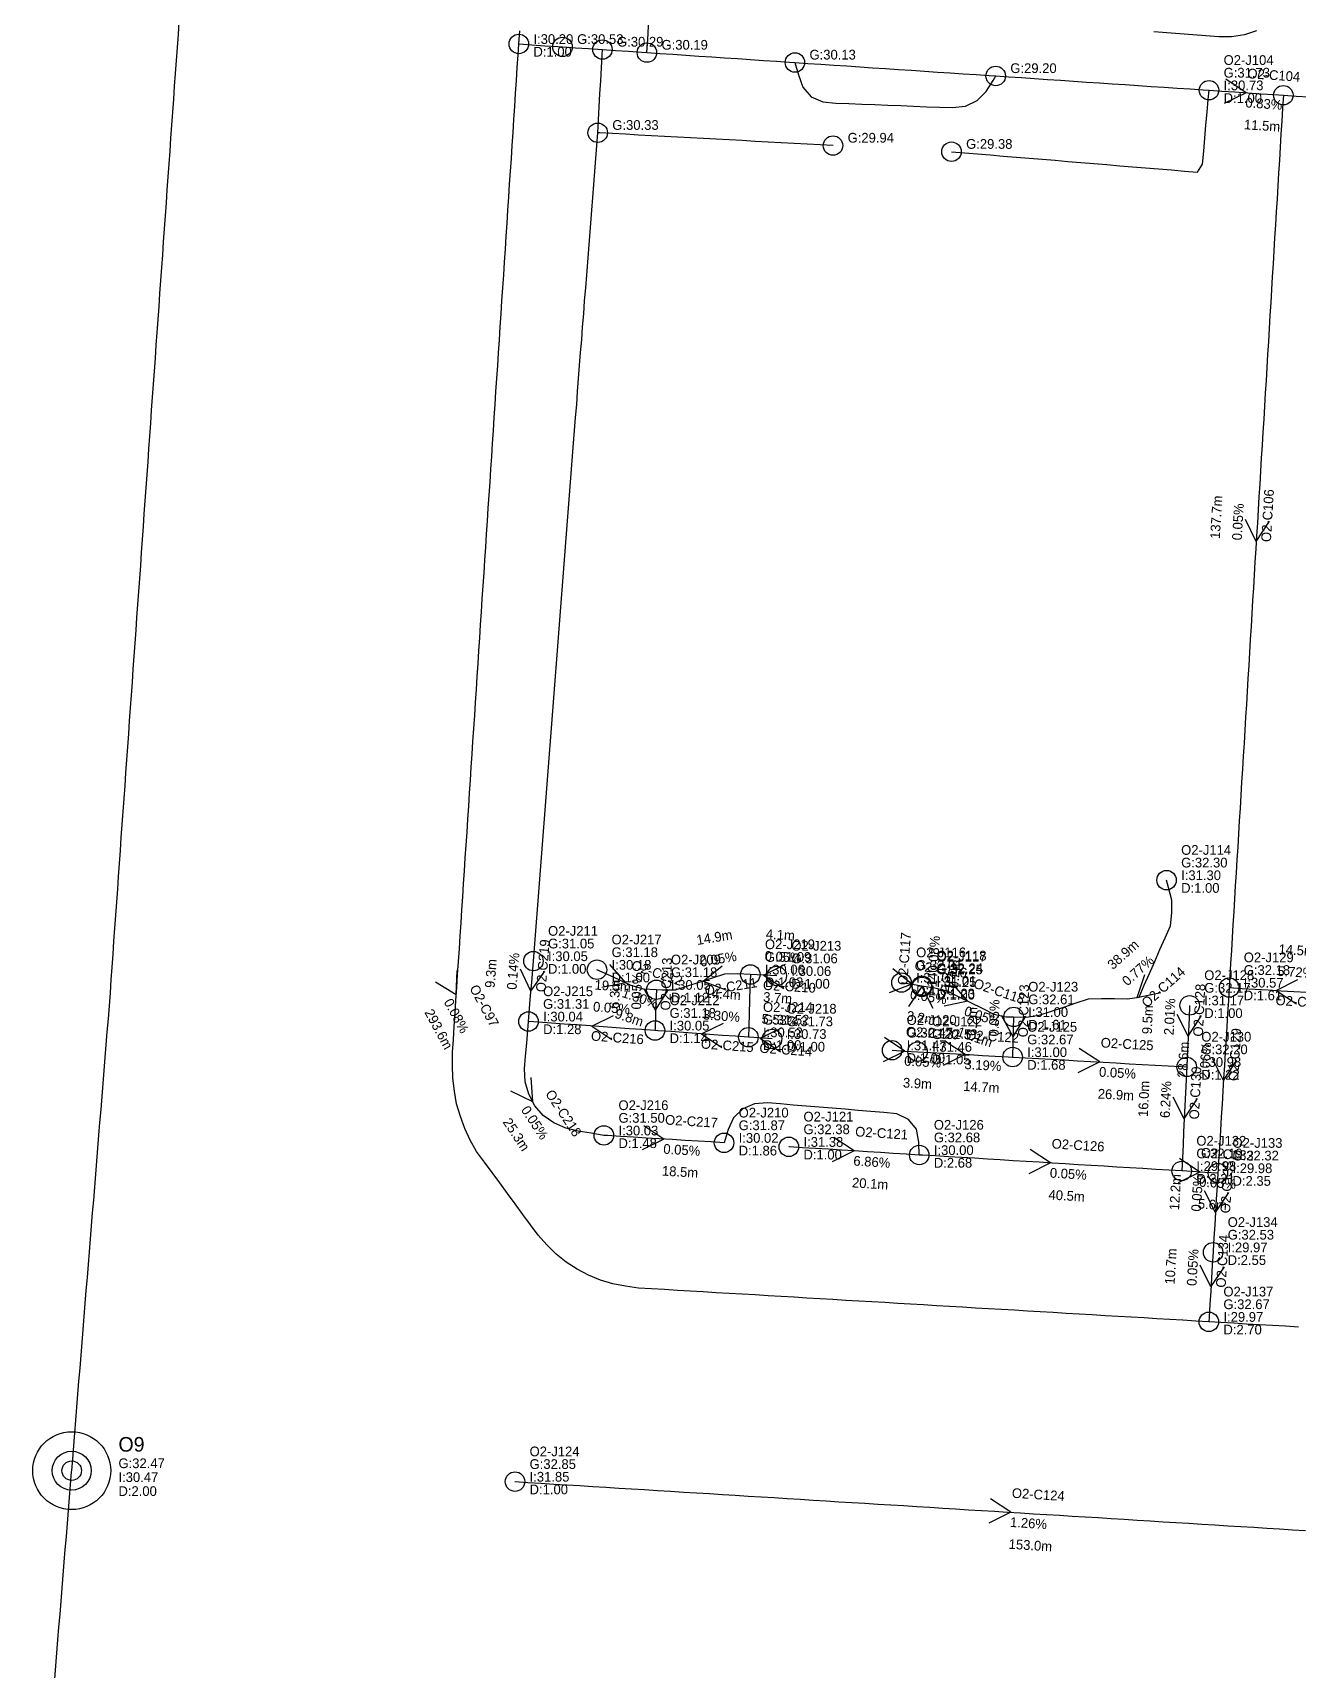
# Model space of a CAD drawing. Header units: metres. Extents: x 607160 to 610559, y 2613470 to 2618337.
# Drawn here: x 607660.5 to 607855.4, y 2616263.7 to 2616515.9 of the extents above; entities that cross this region are included whole.
import ezdxf

# ---------------------------------------------------------------- set-up
doc = ezdxf.new("R2010")
doc.units = ezdxf.units.M
for name, color, linetype in [('SW-DRAIN-LABELS', 3, 'Continuous'), ('SW-DRAIN-ORPHAN', 8, 'Continuous'), ('SW-DRAIN-SUB-01', 1, 'Continuous'), ('SW-DRAIN-SUB-02', 2, 'Continuous'), ('SW-JUNCTIONS', 7, 'Continuous'), ('SW-OUTLETS', 2, 'Continuous')]:
    doc.layers.add(name, color=color, linetype=linetype)

msp = doc.modelspace()

# ---------------------------------------------------------------- linework, layer by layer
at = {"layer": 'SW-DRAIN-ORPHAN'}
for points in [[(607755.06, 2616512.84), (607755.18, 2616514.84), (607755.31, 2616516.84), (607755.43, 2616518.83), (607755.55, 2616520.83), (607755.62, 2616521.83)], [(607735.33, 2616514.17), (607735.47, 2616516.17)], [(607848.96, 2616516.2), (607847.08, 2616515.55), (607845.11, 2616515.27), (607843.12, 2616515.29), (607841.12, 2616515.44), (607839.13, 2616515.59), (607837.13, 2616515.73), (607835.14, 2616515.88), (607833.14, 2616516.03)], [(607735.33, 2616514.17), (607737.33, 2616514.04), (607739.33, 2616513.9), (607741.32, 2616513.77), (607742.06, 2616513.72)], [(607742.06, 2616513.72), (607744.06, 2616513.59), (607746.05, 2616513.46), (607748.21, 2616513.31)], [(607747.48, 2616500.49), (607747.6, 2616502.48), (607747.71, 2616504.48), (607747.82, 2616506.48), (607747.94, 2616508.47), (607748.05, 2616510.47), (607748.16, 2616512.47), (607748.21, 2616513.31)], [(607748.21, 2616513.31), (607750.21, 2616513.18), (607752.2, 2616513.04), (607754.2, 2616512.9), (607755.06, 2616512.84)], [(607755.06, 2616512.84), (607757.06, 2616512.71), (607759.05, 2616512.58), (607761.05, 2616512.44), (607763.04, 2616512.31), (607765.04, 2616512.18), (607767.03, 2616512.04), (607769.03, 2616511.91), (607771.02, 2616511.77), (607773.02, 2616511.64), (607775.02, 2616511.51), (607777.01, 2616511.37), (607777.85, 2616511.32)], [(607777.85, 2616511.32), (607778.39, 2616509.39), (607779.08, 2616507.52), (607780.34, 2616506), (607782.17, 2616505.24), (607784.15, 2616505.05), (607786.15, 2616504.98), (607788.15, 2616504.9), (607790.15, 2616504.82), (607792.15, 2616504.74), (607794.15, 2616504.67), (607796.14, 2616504.59), (607798.14, 2616504.51), (607800.14, 2616504.43), (607802.14, 2616504.37), (607804.11, 2616504.59), (607805.9, 2616505.44), (607807.32, 2616506.83), (607808.37, 2616508.52), (607808.78, 2616509.24)], [(607777.85, 2616511.32), (607779.84, 2616511.18), (607781.84, 2616511.05), (607783.83, 2616510.92), (607785.83, 2616510.78), (607787.83, 2616510.65), (607789.82, 2616510.51), (607791.82, 2616510.38), (607793.81, 2616510.25), (607795.81, 2616510.11), (607797.8, 2616509.98), (607799.8, 2616509.85), (607801.79, 2616509.71), (607803.79, 2616509.58), (607805.79, 2616509.44), (607807.78, 2616509.31), (607808.78, 2616509.24)], [(607808.78, 2616509.24), (607810.77, 2616509.11), (607812.77, 2616508.98), (607814.77, 2616508.84), (607816.76, 2616508.71), (607818.76, 2616508.57), (607820.75, 2616508.44), (607822.75, 2616508.31), (607824.74, 2616508.17), (607826.74, 2616508.04), (607828.73, 2616507.9), (607830.73, 2616507.77), (607832.72, 2616507.64), (607834.72, 2616507.5), (607836.72, 2616507.37), (607838.71, 2616507.24), (607840.71, 2616507.1), (607841.63, 2616507.04)], [(607801.97, 2616497.57), (607803.96, 2616497.4), (607805.96, 2616497.24), (607807.95, 2616497.07), (607809.94, 2616496.91), (607811.94, 2616496.74), (607813.93, 2616496.58), (607815.92, 2616496.41), (607817.92, 2616496.25), (607819.91, 2616496.08), (607821.9, 2616495.92), (607823.9, 2616495.75), (607825.89, 2616495.59), (607827.88, 2616495.42), (607829.87, 2616495.26), (607831.87, 2616495.09), (607833.86, 2616494.93), (607835.85, 2616494.76), (607837.85, 2616494.6), (607839.84, 2616494.43), (607840.65, 2616495.67), (607840.82, 2616497.66), (607840.99, 2616499.66), (607841.16, 2616501.65), (607841.34, 2616503.64), (607841.51, 2616505.63), (607841.63, 2616507.04)], [(607853.08, 2616506.27), (607855.07, 2616506.14), (607857.07, 2616506), (607859.06, 2616505.87), (607861.06, 2616505.74), (607862, 2616505.67)], [(607737.58, 2616372.9), (607737.74, 2616374.89), (607737.89, 2616376.89), (607738.05, 2616378.88), (607738.2, 2616380.87), (607738.36, 2616382.87), (607738.51, 2616384.86), (607738.67, 2616386.86), (607738.82, 2616388.85), (607738.98, 2616390.84), (607739.13, 2616392.84), (607739.29, 2616394.83), (607739.44, 2616396.83), (607739.59, 2616398.82), (607739.75, 2616400.81), (607739.9, 2616402.81), (607740.06, 2616404.8), (607740.21, 2616406.8), (607740.37, 2616408.79), (607740.52, 2616410.78), (607740.68, 2616412.78), (607740.83, 2616414.77), (607740.99, 2616416.77), (607741.14, 2616418.76), (607741.3, 2616420.75), (607741.45, 2616422.75), (607741.61, 2616424.74), (607741.76, 2616426.74), (607741.92, 2616428.73), (607742.07, 2616430.72), (607742.22, 2616432.72), (607742.38, 2616434.71), (607742.53, 2616436.71), (607742.69, 2616438.7), (607742.84, 2616440.69), (607743, 2616442.69), (607743.15, 2616444.68), (607743.31, 2616446.68), (607743.46, 2616448.67), (607743.62, 2616450.66), (607743.77, 2616452.66), (607743.93, 2616454.65), (607744.08, 2616456.65), (607744.24, 2616458.64), (607744.39, 2616460.63), (607744.54, 2616462.63), (607744.7, 2616464.62), (607744.85, 2616466.62), (607745.01, 2616468.61), (607745.16, 2616470.6), (607745.32, 2616472.6), (607745.47, 2616474.59), (607745.63, 2616476.59), (607745.78, 2616478.58), (607745.94, 2616480.57), (607746.09, 2616482.57), (607746.25, 2616484.56), (607746.4, 2616486.56), (607746.56, 2616488.55), (607746.71, 2616490.54), (607746.87, 2616492.54), (607747.02, 2616494.53), (607747.17, 2616496.53), (607747.33, 2616498.52), (607747.48, 2616500.49)], [(607783.72, 2616498.52), (607781.72, 2616498.63), (607779.72, 2616498.73), (607777.72, 2616498.84), (607775.73, 2616498.95), (607773.73, 2616499.06), (607771.73, 2616499.17), (607769.74, 2616499.28), (607767.74, 2616499.38), (607765.74, 2616499.49), (607763.75, 2616499.6), (607761.75, 2616499.71), (607759.75, 2616499.82), (607757.75, 2616499.93), (607755.76, 2616500.04), (607753.76, 2616500.14), (607751.76, 2616500.25), (607749.77, 2616500.36), (607747.77, 2616500.47), (607747.48, 2616500.49)], [(607770.99, 2616370.84), (607770.93, 2616368.84), (607770.87, 2616366.84), (607770.8, 2616364.85), (607770.74, 2616362.85), (607770.69, 2616361.17)], [(607797, 2616343.03), (607796.93, 2616345.03), (607796.57, 2616346.99), (607795.33, 2616348.52), (607793.54, 2616349.35), (607791.56, 2616349.58), (607789.56, 2616349.75), (607787.57, 2616349.91), (607785.58, 2616350.07), (607783.58, 2616350.23), (607781.59, 2616350.4), (607779.6, 2616350.56), (607777.6, 2616350.72), (607775.61, 2616350.89), (607773.62, 2616351.05), (607771.63, 2616350.93), (607769.81, 2616350.14), (607768.38, 2616348.77), (607767.56, 2616346.98), (607766.94, 2616344.91)]]:
    msp.add_lwpolyline(points, dxfattribs=at)
at = {"layer": 'SW-DRAIN-SUB-01'}
for points in [[(607666.47, 2616294.41), (607666.62, 2616296.23), (607666.78, 2616298.23), (607666.94, 2616300.22), (607667.1, 2616302.21), (607667.26, 2616304.21), (607667.42, 2616306.2), (607667.59, 2616308.19), (607667.75, 2616310.19), (607667.91, 2616312.18), (607668.07, 2616314.17), (607668.23, 2616316.17), (607668.4, 2616318.16), (607668.56, 2616320.16), (607668.72, 2616322.15), (607668.88, 2616324.14), (607669.04, 2616326.14), (607669.2, 2616328.13), (607669.37, 2616330.12), (607669.53, 2616332.12), (607669.69, 2616334.11), (607669.85, 2616336.1), (607670.01, 2616338.1), (607670.17, 2616340.09), (607670.34, 2616342.08), (607670.5, 2616344.08), (607670.66, 2616346.07), (607670.82, 2616348.06), (607670.98, 2616350.06), (607671.15, 2616352.05), (607671.31, 2616354.04), (607671.47, 2616356.04), (607671.63, 2616358.03), (607671.79, 2616360.02), (607671.95, 2616362.02), (607672.12, 2616364.01), (607672.27, 2616366), (607672.42, 2616368), (607672.56, 2616369.99), (607672.7, 2616371.99), (607672.84, 2616373.98), (607672.98, 2616375.98), (607673.12, 2616377.97), (607673.27, 2616379.97), (607673.41, 2616381.96), (607673.55, 2616383.96), (607673.69, 2616385.95), (607673.83, 2616387.95), (607673.97, 2616389.94), (607674.11, 2616391.94), (607674.26, 2616393.93), (607674.4, 2616395.93), (607674.54, 2616397.92), (607674.68, 2616399.92), (607674.82, 2616401.91), (607674.96, 2616403.91), (607675.1, 2616405.9), (607675.25, 2616407.9), (607675.39, 2616409.89), (607675.53, 2616411.89), (607675.67, 2616413.88), (607675.81, 2616415.88), (607675.95, 2616417.87), (607676.09, 2616419.87), (607676.24, 2616421.86), (607676.38, 2616423.86), (607676.52, 2616425.85), (607676.66, 2616427.85), (607676.8, 2616429.84), (607676.94, 2616431.84), (607677.09, 2616433.83), (607677.23, 2616435.83), (607677.37, 2616437.82), (607677.51, 2616439.82), (607677.65, 2616441.81), (607677.79, 2616443.81), (607677.93, 2616445.8), (607678.08, 2616447.8), (607678.22, 2616449.79), (607678.36, 2616451.79), (607678.5, 2616453.78), (607678.64, 2616455.78), (607678.78, 2616457.77), (607678.92, 2616459.77), (607679.07, 2616461.76), (607679.21, 2616463.76), (607679.35, 2616465.75), (607679.49, 2616467.75), (607679.63, 2616469.74), (607679.77, 2616471.74), (607679.92, 2616473.73), (607680.06, 2616475.73), (607680.2, 2616477.72), (607680.34, 2616479.72), (607680.48, 2616481.71), (607680.62, 2616483.71), (607680.76, 2616485.7), (607680.91, 2616487.7), (607681.05, 2616489.69), (607681.19, 2616491.69), (607681.33, 2616493.68), (607681.47, 2616495.68), (607681.61, 2616497.67), (607681.76, 2616499.67), (607681.9, 2616501.66), (607682.04, 2616503.66), (607682.18, 2616505.65), (607682.32, 2616507.65), (607682.46, 2616509.64), (607682.6, 2616511.64), (607682.75, 2616513.63), (607682.89, 2616515.63), (607683.03, 2616517.62)], [(607663.87, 2616262.34), (607664.03, 2616264.34), (607664.19, 2616266.33), (607664.35, 2616268.33), (607664.51, 2616270.32), (607664.68, 2616272.31), (607664.84, 2616274.31), (607665, 2616276.3), (607665.16, 2616278.29), (607665.32, 2616280.29), (607665.48, 2616282.28), (607665.65, 2616284.27), (607665.81, 2616286.27), (607665.97, 2616288.26), (607666.13, 2616290.25), (607666.29, 2616292.25), (607666.45, 2616294.24), (607666.47, 2616294.41)]]:
    msp.add_lwpolyline(points, dxfattribs=at)
at = {"layer": 'SW-DRAIN-SUB-02'}
for p, q in [((607847.35, 2616506.66), (607844.24, 2616508.74)), ((607847.35, 2616506.66), (607843.99, 2616505)), ((607848.9, 2616437.55), (607847.23, 2616440.9)), ((607848.9, 2616437.55), (607850.97, 2616440.67)), ((607737.2, 2616368.25), (607735.6, 2616371.64)), ((607751.8, 2616369.54), (607749.33, 2616372.36)), ((607763.73, 2616369.81), (607766.63, 2616372.19)), ((607773.03, 2616370.72), (607776.38, 2616372.41)), ((607795.85, 2616369.34), (607792.93, 2616371.69)), ((607725.7, 2616367.68), (607722.51, 2616369.65)), ((607725.7, 2616367.68), (607725.81, 2616371.43)), ((607737.2, 2616368.25), (607739.34, 2616371.33)), ((607751.8, 2616369.54), (607748.12, 2616368.81)), ((607763.73, 2616369.81), (607767.23, 2616368.49)), ((607773.03, 2616370.72), (607776.16, 2616368.66)), ((607795.85, 2616369.34), (607792.35, 2616367.99)), ((607804.51, 2616366.72), (607802.04, 2616369.54)), ((607830.56, 2616367.3), (607831.73, 2616370.86)), ((607851.97, 2616368.39), (607855.33, 2616370.06)), ((607756.4, 2616365.34), (607754.64, 2616368.65)), ((607756.4, 2616365.34), (607758.38, 2616368.53)), ((607797.42, 2616369), (607795.33, 2616365.89)), ((607797.42, 2616369), (607799.07, 2616365.64)), ((607804.51, 2616366.72), (607800.83, 2616365.98)), ((607830.56, 2616367.3), (607834.23, 2616368.07)), ((607851.97, 2616368.39), (607855.1, 2616366.32)), ((607746.56, 2616362.9), (607749.93, 2616364.54)), ((607811.46, 2616361.21), (607809.67, 2616364.51)), ((607811.46, 2616361.21), (607813.42, 2616364.4)), ((607838.43, 2616361.34), (607836.71, 2616364.68)), ((607838.43, 2616361.34), (607840.45, 2616364.5)), ((607746.56, 2616362.9), (607749.66, 2616360.8)), ((607763.49, 2616361.69), (607766.87, 2616363.33)), ((607763.49, 2616361.69), (607766.6, 2616359.59)), ((607772.51, 2616361.04), (607775.88, 2616362.68)), ((607772.51, 2616361.04), (607775.61, 2616358.94)), ((607794.78, 2616359.05), (607791.43, 2616357.37)), ((607794.78, 2616359.05), (607791.64, 2616361.11)), ((607804.06, 2616358.53), (607800.92, 2616360.58)), ((607824.79, 2616357.36), (607821.65, 2616359.42)), ((607804.06, 2616358.53), (607800.71, 2616356.84)), ((607824.79, 2616357.36), (607821.44, 2616355.67)), ((607843.86, 2616354.53), (607842.19, 2616357.88)), ((607843.86, 2616354.53), (607845.93, 2616357.66)), ((607737.48, 2616351.21), (607737.25, 2616354.96)), ((607737.48, 2616351.21), (607734.12, 2616352.89)), ((607837.82, 2616348.59), (607836.1, 2616351.92)), ((607837.82, 2616348.59), (607839.85, 2616351.74)), ((607757.69, 2616345.48), (607754.56, 2616347.55)), ((607757.69, 2616345.48), (607754.33, 2616343.81)), ((607786.96, 2616343.66), (607783.84, 2616345.73)), ((607817.22, 2616341.8), (607814.09, 2616343.87)), ((607786.96, 2616343.66), (607783.6, 2616341.99)), ((607817.22, 2616341.8), (607813.86, 2616340.13)), ((607840.22, 2616340.41), (607837.09, 2616342.47)), ((607840.22, 2616340.41), (607836.86, 2616338.73)), ((607842.63, 2616334.15), (607840.95, 2616337.5)), ((607842.63, 2616334.15), (607844.7, 2616337.27)), ((607841.93, 2616322.7), (607840.26, 2616326.05)), ((607841.93, 2616322.7), (607844, 2616325.82)), ((607811.09, 2616288), (607807.96, 2616290.07)), ((607811.09, 2616288), (607807.73, 2616286.33))]:
    msp.add_line(p, q, dxfattribs=at)
for points in [[(607841.6, 2616317.34), (607839.61, 2616317.46), (607837.61, 2616317.58), (607835.62, 2616317.69), (607833.62, 2616317.81), (607831.62, 2616317.93), (607829.63, 2616318.05), (607827.63, 2616318.17), (607825.63, 2616318.28), (607823.64, 2616318.4), (607821.64, 2616318.52), (607819.64, 2616318.64), (607817.65, 2616318.75), (607815.65, 2616318.87), (607813.65, 2616318.99), (607811.66, 2616319.11), (607809.66, 2616319.23), (607807.66, 2616319.34), (607805.67, 2616319.46), (607803.67, 2616319.58), (607801.67, 2616319.7), (607799.68, 2616319.82), (607797.68, 2616319.93), (607795.68, 2616320.05), (607793.69, 2616320.17), (607791.69, 2616320.29), (607789.7, 2616320.4), (607787.7, 2616320.52), (607785.7, 2616320.64), (607783.71, 2616320.76), (607781.71, 2616320.88), (607779.71, 2616320.99), (607777.72, 2616321.11), (607775.72, 2616321.23), (607773.72, 2616321.35), (607771.73, 2616321.47), (607769.73, 2616321.58), (607767.73, 2616321.7), (607765.74, 2616321.82), (607763.74, 2616321.94), (607761.74, 2616322.05), (607759.75, 2616322.17), (607757.75, 2616322.29), (607755.75, 2616322.41), (607753.76, 2616322.53), (607751.78, 2616322.81), (607749.81, 2616323.17), (607747.91, 2616323.76), (607746.06, 2616324.51), (607744.3, 2616325.44), (607742.63, 2616326.54), (607741.07, 2616327.78), (607739.66, 2616329.19), (607738.32, 2616330.67), (607737.13, 2616332.28), (607735.95, 2616333.89), (607734.76, 2616335.5), (607733.58, 2616337.11), (607732.39, 2616338.72), (607731.2, 2616340.33), (607730.02, 2616341.94), (607728.83, 2616343.55), (607727.86, 2616345.3), (607726.99, 2616347.1), (607726.34, 2616348.98), (607725.75, 2616350.89), (607725.43, 2616352.87), (607725.15, 2616354.85), (607725.12, 2616356.85), (607725.12, 2616358.85), (607725.25, 2616360.84), (607725.38, 2616362.84), (607725.52, 2616364.83), (607725.65, 2616366.83), (607725.78, 2616368.82), (607725.91, 2616370.82), (607726.04, 2616372.82), (607726.17, 2616374.81), (607726.3, 2616376.81), (607726.43, 2616378.8), (607726.56, 2616380.8), (607726.7, 2616382.79), (607726.83, 2616384.79), (607726.96, 2616386.79), (607727.09, 2616388.78), (607727.22, 2616390.78), (607727.35, 2616392.77), (607727.48, 2616394.77), (607727.61, 2616396.76), (607727.75, 2616398.76), (607727.88, 2616400.76), (607728.01, 2616402.75), (607728.14, 2616404.75), (607728.27, 2616406.74), (607728.4, 2616408.74), (607728.53, 2616410.73), (607728.66, 2616412.73), (607728.8, 2616414.73), (607728.93, 2616416.72), (607729.06, 2616418.72), (607729.19, 2616420.71), (607729.32, 2616422.71), (607729.45, 2616424.7), (607729.58, 2616426.7), (607729.71, 2616428.7), (607729.85, 2616430.69), (607729.98, 2616432.69), (607730.11, 2616434.68), (607730.24, 2616436.68), (607730.37, 2616438.67), (607730.5, 2616440.67), (607730.63, 2616442.67), (607730.76, 2616444.66), (607730.9, 2616446.66), (607731.03, 2616448.65), (607731.16, 2616450.65), (607731.29, 2616452.64), (607731.42, 2616454.64), (607731.55, 2616456.63), (607731.68, 2616458.63), (607731.81, 2616460.63), (607731.95, 2616462.62), (607732.08, 2616464.62), (607732.21, 2616466.61), (607732.34, 2616468.61), (607732.47, 2616470.6), (607732.6, 2616472.6), (607732.73, 2616474.6), (607732.86, 2616476.59), (607733, 2616478.59), (607733.13, 2616480.58), (607733.26, 2616482.58), (607733.39, 2616484.57), (607733.52, 2616486.57), (607733.65, 2616488.57), (607733.78, 2616490.56), (607733.91, 2616492.56), (607734.04, 2616494.55), (607734.18, 2616496.55), (607734.31, 2616498.54), (607734.44, 2616500.54), (607734.57, 2616502.54), (607734.7, 2616504.53), (607734.83, 2616506.53), (607734.96, 2616508.52), (607735.09, 2616510.52), (607735.23, 2616512.51), (607735.33, 2616514.17)], [(607841.63, 2616507.04), (607843.62, 2616506.91), (607845.62, 2616506.77), (607847.61, 2616506.64), (607849.61, 2616506.5), (607851.61, 2616506.37), (607853.08, 2616506.27)], [(607853.08, 2616506.27), (607852.96, 2616504.28), (607852.84, 2616502.28), (607852.71, 2616500.28), (607852.59, 2616498.29), (607852.47, 2616496.29), (607852.35, 2616494.29), (607852.23, 2616492.3), (607852.11, 2616490.3), (607851.99, 2616488.31), (607851.87, 2616486.31), (607851.74, 2616484.31), (607851.62, 2616482.32), (607851.5, 2616480.32), (607851.38, 2616478.32), (607851.26, 2616476.33), (607851.14, 2616474.33), (607851.02, 2616472.33), (607850.9, 2616470.34), (607850.77, 2616468.34), (607850.65, 2616466.35), (607850.53, 2616464.35), (607850.41, 2616462.35), (607850.29, 2616460.36), (607850.17, 2616458.36), (607850.05, 2616456.36), (607849.93, 2616454.37), (607849.81, 2616452.37), (607849.68, 2616450.37), (607849.56, 2616448.38), (607849.44, 2616446.38), (607849.32, 2616444.39), (607849.2, 2616442.39), (607849.08, 2616440.39), (607848.96, 2616438.4), (607848.84, 2616436.4), (607848.71, 2616434.4), (607848.59, 2616432.41), (607848.47, 2616430.41), (607848.35, 2616428.42), (607848.23, 2616426.42), (607848.11, 2616424.42), (607847.99, 2616422.43), (607847.87, 2616420.43), (607847.74, 2616418.43), (607847.62, 2616416.44), (607847.5, 2616414.44), (607847.38, 2616412.44), (607847.26, 2616410.45), (607847.14, 2616408.45), (607847.02, 2616406.46), (607846.9, 2616404.46), (607846.77, 2616402.46), (607846.65, 2616400.47), (607846.53, 2616398.47), (607846.41, 2616396.47), (607846.29, 2616394.48), (607846.17, 2616392.48), (607846.05, 2616390.49), (607845.93, 2616388.49), (607845.81, 2616386.49), (607845.68, 2616384.5), (607845.56, 2616382.5), (607845.44, 2616380.5), (607845.32, 2616378.51), (607845.2, 2616376.51), (607845.08, 2616374.51), (607844.96, 2616372.52), (607844.84, 2616370.52), (607844.73, 2616368.82)], [(607811.54, 2616364.3), (607813.54, 2616364.26), (607815.49, 2616364.56), (607817.39, 2616365.19), (607819.29, 2616365.82), (607821.19, 2616366.45), (607823.09, 2616367.08), (607825.07, 2616367.16), (607827.07, 2616367.12), (607829.07, 2616367.07), (607830.86, 2616367.35), (607831.66, 2616369.18), (607832.47, 2616371.01), (607833.27, 2616372.84), (607834.08, 2616374.67), (607834.88, 2616376.5), (607835.68, 2616378.34), (607835.91, 2616380.32), (607835.93, 2616382.29), (607835.41, 2616384.22), (607835.09, 2616385.37)], [(607736.82, 2616363.6), (607736.98, 2616365.6), (607737.15, 2616367.59), (607737.31, 2616369.58), (607737.47, 2616371.58), (607737.58, 2616372.9)], [(607756.51, 2616368.48), (607754.51, 2616368.59), (607752.63, 2616369.16), (607750.81, 2616369.99), (607748.99, 2616370.83), (607747.37, 2616371.57)], [(607770.99, 2616370.84), (607769, 2616370.96), (607767.03, 2616370.88), (607765.12, 2616370.26), (607763.22, 2616369.65), (607761.31, 2616369.04), (607759.41, 2616368.43), (607757.43, 2616368.42), (607756.51, 2616368.48)], [(607775.06, 2616370.61), (607773.07, 2616370.72), (607770.99, 2616370.84)], [(607794.27, 2616369.59), (607796.24, 2616369.27), (607797.42, 2616369.09)], [(607797.42, 2616369.09), (607797.41, 2616368.92)], [(607797.42, 2616369.09), (607799.4, 2616368.77), (607801.32, 2616368.3), (607803.11, 2616367.41), (607804.91, 2616366.52), (607806.7, 2616365.63), (607808.49, 2616364.75), (607810.4, 2616364.32), (607811.54, 2616364.3)], [(607756.51, 2616368.48), (607756.44, 2616366.48), (607756.37, 2616364.48), (607756.31, 2616362.48), (607756.3, 2616362.21)], [(607844.73, 2616368.82), (607844.61, 2616366.82), (607844.49, 2616364.83), (607844.37, 2616362.83), (607844.25, 2616360.83), (607844.13, 2616358.84), (607844, 2616356.84), (607843.88, 2616354.84), (607843.76, 2616352.85), (607843.64, 2616350.85), (607843.52, 2616348.86), (607843.4, 2616346.86), (607843.28, 2616344.86), (607843.16, 2616342.87), (607843.03, 2616340.87), (607843, 2616340.24)], [(607844.73, 2616368.82), (607846.73, 2616368.7), (607848.73, 2616368.58), (607850.72, 2616368.46), (607852.72, 2616368.34), (607854.71, 2616368.22), (607856.71, 2616368.1), (607858.71, 2616367.98), (607859.21, 2616367.95)], [(607811.54, 2616364.3), (607811.49, 2616362.3), (607811.44, 2616360.3), (607811.38, 2616358.12)], [(607838.65, 2616366.08), (607838.56, 2616364.09), (607838.46, 2616362.09), (607838.37, 2616360.09), (607838.27, 2616358.09), (607838.2, 2616356.6)], [(607748.43, 2616346.05), (607746.46, 2616346.38), (607744.49, 2616346.71), (607742.55, 2616347.19), (607740.72, 2616347.97), (607739.08, 2616349.11), (607737.78, 2616350.63), (607736.86, 2616352.39), (607736.33, 2616354.31), (607736.22, 2616356.29), (607736.38, 2616358.28), (607736.54, 2616360.27), (607736.71, 2616362.27), (607736.82, 2616363.6)], [(607756.3, 2616362.21), (607754.3, 2616362.35), (607752.31, 2616362.49), (607750.31, 2616362.64), (607748.32, 2616362.78), (607746.32, 2616362.92), (607744.33, 2616363.06), (607742.33, 2616363.21), (607740.34, 2616363.35), (607738.34, 2616363.49), (607736.82, 2616363.6)], [(607770.69, 2616361.17), (607768.69, 2616361.32), (607766.7, 2616361.46), (607764.7, 2616361.6), (607762.71, 2616361.75), (607760.71, 2616361.89), (607758.72, 2616362.03), (607756.72, 2616362.18), (607756.3, 2616362.21)], [(607774.33, 2616360.91), (607772.34, 2616361.06), (607770.69, 2616361.17)], [(607792.82, 2616359.17), (607794.81, 2616359.05), (607796.74, 2616358.94)], [(607796.74, 2616358.94), (607798.74, 2616358.83), (607800.74, 2616358.72), (607802.73, 2616358.6), (607804.73, 2616358.49), (607806.73, 2616358.38), (607808.72, 2616358.27), (607810.72, 2616358.16), (607811.38, 2616358.12)], [(607811.38, 2616358.12), (607813.37, 2616358.01), (607815.37, 2616357.89), (607817.37, 2616357.78), (607819.36, 2616357.67), (607821.36, 2616357.55), (607823.36, 2616357.44), (607825.35, 2616357.33), (607827.35, 2616357.22), (607829.35, 2616357.1), (607831.34, 2616356.99), (607833.34, 2616356.88), (607835.34, 2616356.76), (607837.33, 2616356.65), (607838.2, 2616356.6)], [(607838.2, 2616356.6), (607838.11, 2616354.6), (607838.01, 2616352.61), (607837.92, 2616350.61), (607837.82, 2616348.61), (607837.72, 2616346.61), (607837.63, 2616344.62), (607837.53, 2616342.62), (607837.43, 2616340.57)], [(607766.94, 2616344.91), (607764.95, 2616345.04), (607762.95, 2616345.16), (607760.95, 2616345.28), (607758.96, 2616345.4), (607756.96, 2616345.53), (607754.96, 2616345.65), (607752.97, 2616345.77), (607750.97, 2616345.89), (607748.98, 2616346.02), (607748.43, 2616346.05)], [(607797, 2616343.03), (607795.01, 2616343.16), (607793.01, 2616343.28), (607791.02, 2616343.41), (607789.02, 2616343.53), (607787.02, 2616343.66), (607785.03, 2616343.78), (607783.03, 2616343.91), (607781.04, 2616344.03), (607779.04, 2616344.16), (607777.04, 2616344.28), (607776.92, 2616344.29)], [(607837.43, 2616340.57), (607835.44, 2616340.7), (607833.44, 2616340.82), (607831.45, 2616340.94), (607829.45, 2616341.06), (607827.45, 2616341.18), (607825.46, 2616341.3), (607823.46, 2616341.42), (607821.46, 2616341.54), (607819.47, 2616341.67), (607817.47, 2616341.79), (607815.47, 2616341.91), (607813.48, 2616342.03), (607811.48, 2616342.15), (607809.49, 2616342.27), (607807.49, 2616342.39), (607805.49, 2616342.52), (607803.5, 2616342.64), (607801.5, 2616342.76), (607799.5, 2616342.88), (607797.51, 2616343), (607797, 2616343.03)], [(607843, 2616340.24), (607841, 2616340.36), (607839, 2616340.48), (607837.43, 2616340.57)], [(607843, 2616340.24), (607842.88, 2616338.24), (607842.75, 2616336.25), (607842.63, 2616334.25), (607842.51, 2616332.25), (607842.39, 2616330.26), (607842.27, 2616328.26), (607842.26, 2616328.05)], [(607842.26, 2616328.05), (607842.14, 2616326.06), (607842.02, 2616324.06), (607841.89, 2616322.06), (607841.77, 2616320.07), (607841.65, 2616318.07), (607841.6, 2616317.34)], [(607855.41, 2616316.53), (607853.41, 2616316.65), (607851.42, 2616316.76), (607849.42, 2616316.88), (607847.42, 2616317), (607845.43, 2616317.12), (607843.43, 2616317.23), (607841.6, 2616317.34)], [(607734.74, 2616292.72), (607736.74, 2616292.6), (607738.73, 2616292.47), (607740.73, 2616292.35), (607742.72, 2616292.23), (607744.72, 2616292.1), (607746.72, 2616291.98), (607748.71, 2616291.86), (607750.71, 2616291.73), (607752.71, 2616291.61), (607754.7, 2616291.49), (607756.7, 2616291.36), (607758.69, 2616291.24), (607760.69, 2616291.12), (607762.69, 2616290.99), (607764.68, 2616290.87), (607766.68, 2616290.75), (607768.67, 2616290.62), (607770.67, 2616290.5), (607772.67, 2616290.38), (607774.66, 2616290.25), (607776.66, 2616290.13), (607778.66, 2616290), (607780.65, 2616289.88), (607782.65, 2616289.76), (607784.64, 2616289.63), (607786.64, 2616289.51), (607788.64, 2616289.39), (607790.63, 2616289.26), (607792.63, 2616289.14), (607794.62, 2616289.02), (607796.62, 2616288.89), (607798.62, 2616288.77), (607800.61, 2616288.65), (607802.61, 2616288.52), (607804.61, 2616288.4), (607806.6, 2616288.28), (607808.6, 2616288.15), (607810.59, 2616288.03), (607812.59, 2616287.91), (607814.59, 2616287.78), (607816.58, 2616287.66), (607818.58, 2616287.54), (607820.58, 2616287.41), (607822.57, 2616287.29), (607824.57, 2616287.17), (607826.56, 2616287.04), (607828.56, 2616286.92), (607830.56, 2616286.8), (607832.55, 2616286.67), (607834.55, 2616286.55), (607836.54, 2616286.42), (607838.54, 2616286.3), (607840.54, 2616286.18), (607842.53, 2616286.05), (607844.53, 2616285.93), (607846.53, 2616285.81), (607848.52, 2616285.68), (607850.52, 2616285.56), (607852.51, 2616285.44), (607854.51, 2616285.31), (607856.51, 2616285.19)]]:
    msp.add_lwpolyline(points, dxfattribs=at)
at = {"layer": 'SW-JUNCTIONS'}
for centre in [(607735.33, 2616514.17), (607742.06, 2616513.72), (607748.21, 2616513.31), (607755.06, 2616512.84), (607777.85, 2616511.32), (607808.78, 2616509.24), (607841.63, 2616507.04), (607853.08, 2616506.27), (607747.48, 2616500.49), (607783.72, 2616498.52), (607801.97, 2616497.57), (607835.09, 2616385.37), (607737.58, 2616372.9), (607747.37, 2616371.57), (607770.99, 2616370.84), (607775.06, 2616370.61), (607756.51, 2616368.48), (607794.27, 2616369.59), (607797.41, 2616368.92), (607797.42, 2616369.09), (607844.73, 2616368.82), (607838.65, 2616366.08), (607736.82, 2616363.6), (607811.54, 2616364.3), (607756.3, 2616362.21), (607770.69, 2616361.17), (607774.33, 2616360.91), (607792.82, 2616359.17), (607796.74, 2616358.94), (607811.38, 2616358.12), (607838.2, 2616356.6), (607748.43, 2616346.05), (607766.94, 2616344.91), (607776.92, 2616344.29), (607797, 2616343.03), (607837.43, 2616340.57), (607843, 2616340.24), (607842.26, 2616328.05), (607841.6, 2616317.34), (607666.47, 2616294.41), (607734.74, 2616292.72)]:
    msp.add_circle(centre, 1.5, dxfattribs=at)
at = {"layer": 'SW-OUTLETS'}
for radius in [6, 3]:
    msp.add_circle((607666.47, 2616294.41), radius, dxfattribs=at)

# ---------------------------------------------------------------- texts
at = {"layer": 'SW-DRAIN-LABELS', "color": 4}
for s, p in [('I:30.20', (607737.58, 2616514.17)), ('I:30.73', (607843.88, 2616507.04)), ('I:31.30', (607837.34, 2616385.37)), ('I:30.05', (607739.83, 2616372.9)), ('I:30.18', (607749.62, 2616371.57)), ('I:30.06', (607773.24, 2616370.84)), ('I:30.06', (607777.31, 2616370.61)), ('I:30.05', (607758.76, 2616368.48)), ('I:31.01', (607796.52, 2616369.59)), ('I:31.25', (607799.66, 2616368.92)), ('I:31.01', (607799.67, 2616369.09)), ('I:30.57', (607846.98, 2616368.82)), ('I:31.17', (607840.9, 2616366.08)), ('I:30.04', (607739.07, 2616363.6)), ('I:31.00', (607813.79, 2616364.3)), ('I:30.05', (607758.55, 2616362.21)), ('I:30.52', (607772.94, 2616361.17)), ('I:30.73', (607776.58, 2616360.91)), ('I:31.47', (607795.07, 2616359.17)), ('I:31.46', (607798.99, 2616358.94)), ('I:31.00', (607813.63, 2616358.12)), ('I:30.98', (607840.45, 2616356.6)), ('I:30.03', (607750.68, 2616346.05)), ('I:30.02', (607769.19, 2616344.91)), ('I:31.38', (607779.17, 2616344.29)), ('I:30.00', (607799.25, 2616343.03)), ('I:29.98', (607839.68, 2616340.57)), ('I:29.98', (607845.25, 2616340.24)), ('I:29.97', (607844.51, 2616328.05)), ('I:29.97', (607843.85, 2616317.34)), ('I:30.47', (607673.67, 2616292.66)), ('I:31.85', (607736.99, 2616292.72))]:
    msp.add_text(s, height=1.5, dxfattribs=at).set_placement(p)
at = {"layer": 'SW-DRAIN-LABELS', "color": 7}
for s, p in [('G:30.53', (607744.31, 2616514.17)), ('G:30.29', (607750.46, 2616513.76)), ('G:30.19', (607757.31, 2616513.29)), ('G:30.13', (607780.1, 2616511.77)), ('G:29.20', (607811.03, 2616509.69)), ('O2-J104', (607843.88, 2616510.94)), ('G:31.73', (607843.88, 2616508.99)), ('G:30.33', (607749.73, 2616500.94)), ('G:29.94', (607785.97, 2616498.97)), ('G:29.38', (607804.22, 2616498.02)), ('O2-J114', (607837.34, 2616389.27)), ('G:32.30', (607837.34, 2616387.32)), ('O2-J211', (607739.83, 2616376.8)), ('O2-J217', (607749.62, 2616375.47)), ('G:31.05', (607739.83, 2616374.85)), ('G:31.18', (607749.62, 2616373.52)), ('O2-J219', (607773.24, 2616374.74)), ('G:31.09', (607773.24, 2616372.79)), ('O2-J213', (607777.31, 2616374.51)), ('O2-J116', (607796.52, 2616373.49)), ('O2-J117', (607799.66, 2616372.82)), ('O2-J118', (607799.67, 2616372.99)), ('O2-J129', (607846.98, 2616372.72)), ('O2-J209', (607758.76, 2616372.38)), ('G:31.18', (607758.76, 2616370.43)), ('G:31.06', (607777.31, 2616372.56)), ('G:32.01', (607796.52, 2616371.54)), ('G:32.25', (607799.66, 2616370.87)), ('G:32.24', (607799.67, 2616371.04)), ('G:32.18', (607846.98, 2616370.77)), ('O2-J123', (607813.79, 2616368.2)), ('O2-J128', (607840.9, 2616369.98)), ('G:32.17', (607840.9, 2616368.03)), ('O2-J215', (607739.07, 2616367.5)), ('G:31.31', (607739.07, 2616365.55)), ('O2-J212', (607758.55, 2616366.11)), ('O2-J214', (607772.94, 2616365.07)), ('G:32.61', (607813.79, 2616366.25)), ('G:31.18', (607758.55, 2616364.16)), ('G:31.52', (607772.94, 2616363.12)), ('O2-J218', (607776.58, 2616364.81)), ('G:31.73', (607776.58, 2616362.86)), ('O2-J120', (607795.07, 2616363.07)), ('O2-J122', (607798.99, 2616362.84)), ('G:32.47', (607795.07, 2616361.12)), ('G:32.51', (607798.99, 2616360.89)), ('O2-J125', (607813.63, 2616362.02)), ('G:32.67', (607813.63, 2616360.07)), ('O2-J130', (607840.45, 2616360.5)), ('G:32.20', (607840.45, 2616358.55)), ('O2-J216', (607750.68, 2616349.95)), ('G:31.50', (607750.68, 2616348)), ('O2-J210', (607769.19, 2616348.81)), ('O2-J121', (607779.17, 2616348.19)), ('G:31.87', (607769.19, 2616346.86)), ('G:32.38', (607779.17, 2616346.24)), ('O2-J126', (607799.25, 2616346.93)), ('G:32.68', (607799.25, 2616344.98)), ('O2-J132', (607839.68, 2616344.47)), ('G:32.19', (607839.68, 2616342.52)), ('O2-J133', (607845.25, 2616344.14)), ('G:32.32', (607845.25, 2616342.19)), ('O2-J134', (607844.51, 2616331.95)), ('G:32.53', (607844.51, 2616330)), ('O2-J137', (607843.85, 2616321.24)), ('G:32.67', (607843.85, 2616319.29)), ('G:32.47', (607673.67, 2616294.8)), ('O2-J124', (607736.99, 2616296.62)), ('G:32.85', (607736.99, 2616294.67))]:
    msp.add_text(s, height=1.5, dxfattribs=at).set_placement(p)
at = {"layer": 'SW-DRAIN-LABELS', "color": 6}
for s, p in [('D:1.00', (607737.58, 2616512.22)), ('D:1.00', (607843.88, 2616505.09)), ('D:1.00', (607837.34, 2616383.42)), ('D:1.00', (607739.83, 2616370.95)), ('D:1.00', (607749.62, 2616369.62)), ('D:1.03', (607773.24, 2616368.89)), ('D:1.00', (607777.31, 2616368.66)), ('D:1.00', (607796.52, 2616367.64)), ('D:1.12', (607758.76, 2616366.53)), ('D:1.00', (607799.66, 2616366.97)), ('D:1.23', (607799.67, 2616367.14)), ('D:1.61', (607846.98, 2616366.87)), ('D:1.00', (607840.9, 2616364.13)), ('D:1.28', (607739.07, 2616361.65)), ('D:1.14', (607758.55, 2616360.26)), ('D:1.61', (607813.79, 2616362.35)), ('D:1.00', (607772.94, 2616359.22)), ('D:1.00', (607776.58, 2616358.96)), ('D:1.00', (607795.07, 2616357.22)), ('D:1.05', (607798.99, 2616356.99)), ('D:1.68', (607813.63, 2616356.17)), ('D:1.22', (607840.45, 2616354.65)), ('D:1.48', (607750.68, 2616344.1)), ('D:1.86', (607769.19, 2616342.96)), ('D:1.00', (607779.17, 2616342.34)), ('D:2.68', (607799.25, 2616341.08)), ('D:2.21', (607839.68, 2616338.62)), ('D:2.35', (607845.25, 2616338.29)), ('D:2.55', (607844.51, 2616326.1)), ('D:2.70', (607843.85, 2616315.39)), ('D:2.00', (607673.67, 2616290.51)), ('D:1.00', (607736.99, 2616290.77))]:
    msp.add_text(s, height=1.5, dxfattribs=at).set_placement(p)
at = {"layer": 'SW-DRAIN-LABELS', "color": 3}
for s, rotation, p in [('O2-C104', -3.8364, (607847.5, 2616508.9)), ('O2-C106', 86.5256, (607851.15, 2616437.41)), ('O2-C117', 86.1682, (607795.17, 2616369.15)), ('O2-C219', 85.2794, (607739.44, 2616368.06)), ('O2-C212', -18.7372, (607752.52, 2616371.67)), ('O2-C213', 88.094, (607758.65, 2616365.27)), ('O2-C116', -8.952, (607796.2, 2616371.56)), ('O2-C114', 41.819, (607832.06, 2616365.62)), ('O2-C97', -61.635, (607727.68, 2616368.75)), ('O2-C211', 9.276, (607764.09, 2616367.59)), ('O2-C210', -3.312, (607772.9, 2616368.48)), ('O2-C118', -18.7356, (607805.23, 2616368.85)), ('O2-C123', 88.4387, (607813.71, 2616361.15)), ('O2-C128', 87.2829, (607840.68, 2616361.24)), ('O2-C127', -3.4272, (607851.84, 2616366.14)), ('O2-C216', -4.0956, (607746.4, 2616360.66)), ('O2-C120', -3.2865, (607794.91, 2616361.3)), ('O2-C122', -3.2144, (607804.19, 2616360.78)), ('O2-C129', 86.5231, (607846.11, 2616354.39)), ('O2-C215', -4.1102, (607763.33, 2616359.45)), ('O2-C214', -4.0965, (607772.35, 2616358.8)), ('O2-C125', -3.2379, (607824.92, 2616359.61)), ('O2-C130', 87.2542, (607840.07, 2616348.48)), ('O2-C218', -56.5073, (607739.35, 2616352.46)), ('O2-C217', -3.513, (607757.82, 2616347.73)), ('O2-C121', -3.5809, (607787.1, 2616345.91)), ('O2-C126', -3.4788, (607817.36, 2616344.05)), ('O2-C132', -3.4501, (607840.35, 2616342.65)), ('O2-C133', 86.5438, (607844.87, 2616334.01)), ('O2-C134', 86.5007, (607844.18, 2616322.56)), ('O2-C124', -3.539, (607811.23, 2616290.24))]:
    msp.add_text(s, height=1.5, rotation=rotation, dxfattribs=at).set_placement(p)
at = {"layer": 'SW-DRAIN-LABELS', "color": 2}
for s, rotation, p in [('0.83%', -3.8364, (607847.2, 2616504.41)), ('11.5m', -3.8364, (607846.98, 2616501.04)), ('137.7m', 86.5256, (607843.29, 2616437.89)), ('0.05%', 86.5256, (607846.66, 2616437.68)), ('14.9m', 9.276, (607762.82, 2616375.37)), ('4.1m', -3.312, (607773.35, 2616376.34)), ('140.08%', 86.1682, (607799.66, 2616368.85)), ('0.05%', 9.276, (607763.36, 2616372.03)), ('0.05%', -3.312, (607773.16, 2616372.97)), ('38.9m', 41.819, (607826.81, 2616371.49)), ('14.5m', -3.4272, (607852.31, 2616374)), ('9.3m', 85.2794, (607731.59, 2616368.71)), ('0.14%', 85.2794, (607734.96, 2616368.44)), ('0.2m', 86.1682, (607803.03, 2616368.63)), ('0.77%', 41.819, (607829.06, 2616368.98)), ('5.72%', -3.4272, (607852.11, 2616370.63)), ('19.5m', -4.0956, (607746.96, 2616368.52)), ('6.3m', 88.094, (607750.78, 2616365.53)), ('0.05%', 88.094, (607754.15, 2616365.42)), ('0.08%', -61.635, (607723.72, 2616366.61)), ('0.05%', -4.0956, (607746.72, 2616365.15)), ('1.30%', -18.7372, (607751.08, 2616367.41)), ('14.4m', -4.1102, (607763.9, 2616367.3)), ('3.7m', -4.0965, (607772.91, 2616366.65)), ('0.05%', -8.952, (607795.5, 2616367.11)), ('0.05%', 88.4387, (607809.21, 2616361.27)), ('2.01%', 87.2829, (607836.18, 2616361.45)), ('293.6m', -61.635, (607720.75, 2616365.01)), ('9.8m', -18.7372, (607749.99, 2616364.21)), ('3.30%', -4.1102, (607763.65, 2616363.93)), ('5.53%', -4.0965, (607772.67, 2616363.29)), ('3.2m', -8.952, (607794.97, 2616363.78)), ('0.05%', -18.7356, (607803.79, 2616364.59)), ('6.2m', 88.4387, (607805.84, 2616361.36)), ('9.5m', 87.2829, (607832.81, 2616361.61)), ('15.1m', -18.7356, (607802.7, 2616361.39)), ('28.6m', 86.5231, (607838.25, 2616354.87)), ('2.06%', 86.5231, (607841.62, 2616354.67)), ('0.05%', -3.2865, (607794.65, 2616356.81)), ('3.19%', -3.2144, (607803.93, 2616356.28)), ('0.05%', -3.2379, (607824.66, 2616355.11)), ('3.9m', -3.2865, (607794.46, 2616353.44)), ('14.7m', -3.2144, (607803.74, 2616352.91)), ('16.0m', 87.2542, (607832.2, 2616348.86)), ('6.24%', 87.2542, (607835.57, 2616348.7)), ('26.9m', -3.2379, (607824.47, 2616351.74)), ('0.05%', -56.5073, (607735.6, 2616349.97)), ('25.3m', -56.5073, (607732.79, 2616348.11)), ('0.05%', -3.513, (607757.55, 2616343.24)), ('6.86%', -3.5809, (607786.82, 2616341.41)), ('18.5m', -3.513, (607757.34, 2616339.87)), ('20.1m', -3.5809, (607786.61, 2616338.05)), ('0.05%', -3.4788, (607817.08, 2616339.56)), ('12.2m', 86.5438, (607837.01, 2616334.48)), ('0.05%', 86.5438, (607840.38, 2616334.28)), ('0.05%', -3.4501, (607840.08, 2616338.16)), ('40.5m', -3.4788, (607816.88, 2616336.19)), ('5.6m', -3.4501, (607839.88, 2616334.79)), ('10.7m', 86.5007, (607836.32, 2616323.04)), ('0.05%', 86.5007, (607839.69, 2616322.83)), ('1.26%', -3.539, (607810.95, 2616285.75)), ('153.0m', -3.539, (607810.74, 2616282.38))]:
    msp.add_text(s, height=1.5, rotation=rotation, dxfattribs=at).set_placement(p)
at = {"layer": 'SW-OUTLETS', "color": 3}
msp.add_text('O9', height=2.25, dxfattribs=at).set_placement((607673.67, 2616297.34))

doc.saveas('drawing.dxf')
